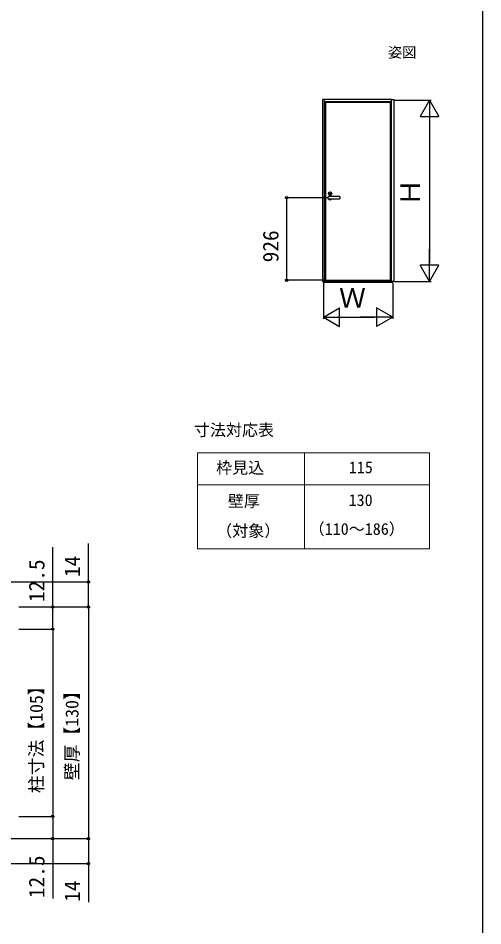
# Model space of a CAD drawing. Units: millimetres, scale not verified. Extents: x -525 to 525, y -783 to 779.
# Drawn here: x 264 to 525, y -518 to -9 of the extents above; entities that cross this region are included whole.
import ezdxf
from ezdxf.enums import TextEntityAlignment as Align

# ---------------------------------------------------------------- set-up
doc = ezdxf.new("R2010")
doc.units = ezdxf.units.MM
doc.header["$LTSCALE"] = 4
doc.layers.add('0-1_TABLE1', color=7, linetype='Continuous', lineweight=18)
for name, color, linetype in [('0-2_USER1', 3, 'Continuous'), ('0-6_YKK_A1', 4, 'Continuous'), ('0-7_YKK_D', 6, 'Continuous'), ('0-8_YKK_ZWAK', 7, 'Continuous')]:
    doc.layers.add(name, color=color, linetype=linetype)
doc.styles.add('ＭＳ ゴシック', font='')
doc.styles.get('ＭＳ ゴシック').set_extended_font_data('MS Gothic')

msp = doc.modelspace()

# ---------------------------------------------------------------- linework, layer by layer
at = {"layer": '0-1_TABLE1'}
for p, q in [((365, -252.682), (495, -252.682)), ((365, -252.682), (365, -306.682)), ((425, -252.682), (425, -306.682)), ((495, -252.682), (495, -306.682)), ((365, -270.682), (495, -270.682)), ((365, -306.682), (495, -306.682))]:
    msp.add_line(p, q, dxfattribs=at)
at = {"layer": '0-6_YKK_A1'}
for p, q in [((473.8, -54.446), (436.2, -54.446)), ((436.2, -55.646), (473.8, -55.646)), ((436.55, -55.996), (473.45, -55.996)), ((473.45, -64.658), (473.45, -55.646)), ((473.2, -144.358), (473.2, -69.958)), ((473.45, -144.358), (473.45, -69.958)), ((438.25, -109.383), (438.25, -109.096)), ((438.25, -109.908), (438.25, -109.383)), ((438.25, -110.196), (438.25, -109.908)), ((444.7, -109.046), (438.3, -109.046)), ((438.3, -110.246), (444.7, -110.246)), ((439.25, -107.572), (439.25, -107.12)), ((439.35, -107.12), (439.25, -107.12)), ((439.25, -107.572), (439.35, -107.572)), ((439.35, -107.572), (439.35, -107.12)), ((444.75, -109.096), (444.75, -109.383)), ((435.55, -157.246), (435.55, -156.646)), ((436.55, -156.646), (435.55, -156.646)), ((474.45, -157.246), (435.55, -157.246)), ((473.45, -156.471), (436.55, -156.471)), ((436.55, -156.471), (436.55, -156.646)), ((473.45, -156.471), (473.45, -156.646)), ((473.45, -156.646), (474.45, -156.646)), ((474.45, -157.246), (474.45, -156.646))]:
    msp.add_line(p, q, dxfattribs=at)
for points in [[(435, -156.646), (436.2, -156.646), (436.2, -54.446), (435, -54.446)], [(475, -156.646), (473.8, -156.646), (473.8, -54.446), (475, -54.446)], [(472.995, -67.408), (473.705, -67.408), (473.705, -64.658), (472.995, -64.658)], [(472.993, -67.483), (473.708, -67.483), (473.708, -67.408), (472.993, -67.408)], [(472.995, -69.958), (473.705, -69.958), (473.705, -67.483), (472.995, -67.483)], [(472.993, -147.183), (473.708, -147.183), (473.708, -147.108), (472.993, -147.108)], [(472.995, -147.108), (473.705, -147.108), (473.705, -144.358), (472.995, -144.358)], [(472.995, -149.658), (473.705, -149.658), (473.705, -147.183), (472.995, -147.183)]]:
    msp.add_lwpolyline(points, close=True, dxfattribs=at)
for points in [[(435.55, -156.646), (436.55, -156.646), (436.55, -55.646)], [(473.2, -64.658), (473.2, -56.246), (436.8, -56.246), (436.8, -155.946), (473.2, -155.946), (473.2, -149.658)], [(444.75, -109.383), (444.75, -109.908), (444.75, -110.196)], [(474.45, -156.646), (473.45, -156.646), (473.45, -149.658)]]:
    msp.add_lwpolyline(points, dxfattribs=at)
for centre, radius in [((439.3, -107.196), 0.95), ((439.3, -107.346), 0.253)]:
    msp.add_circle(centre, radius, dxfattribs=at)
for centre, radius, start, end in [((439.3, -109.646), 1.175, 153.33134, 206.66866), ((438.3, -109.096), 0.05, 90, 180), ((438.3, -110.196), 0.05, 180, 270), ((439.3, -109.646), 1.175, 30.70636, 149.36289), ((439.3, -109.646), 1.175, 210.63711, 329.29364), ((444.7, -109.096), 0.05, 0, 90), ((444.7, -110.196), 0.05, 270, 0)]:
    msp.add_arc(centre, radius, start, end, dxfattribs=at)
at = {"layer": '0-7_YKK_D'}
for p, q in [((475.45, -54.996), (496, -54.996)), ((495, -54.996), (489.75, -64.089)), ((495, -54.996), (500.25, -64.089)), ((495, -54.996), (495, -73.182)), ((489.75, -64.089), (500.25, -64.089)), ((495, -65.496), (495, -146.146)), ((438.3, -109.646), (414, -109.646)), ((415, -155.946), (415, -109.646)), ((495, -156.646), (495, -138.459)), ((495, -156.646), (489.75, -147.553)), ((500.25, -147.553), (489.75, -147.553)), ((495, -156.646), (500.25, -147.553)), ((435.8, -155.946), (414, -155.946)), ((435.55, -157.646), (435.55, -177.646)), ((474.45, -157.646), (474.45, -177.646)), ((475.45, -156.646), (496, -156.646)), ((435.55, -176.646), (444.643, -171.396)), ((444.643, -181.896), (444.643, -171.396)), ((474.45, -176.646), (465.357, -171.396)), ((465.357, -171.396), (465.357, -181.896)), ((435.55, -176.646), (444.643, -181.896)), ((435.55, -176.646), (453.737, -176.646)), ((446.05, -176.646), (463.95, -176.646)), ((474.45, -176.646), (456.263, -176.646)), ((474.45, -176.646), (465.357, -181.896)), ((235, -325.181), (304.716, -325.181)), ((264.716, -339.181), (304.716, -339.181)), ((264.716, -339.181), (304.716, -339.181)), ((264.716, -339.181), (284.716, -339.181)), ((303.716, -339.181), (303.716, -469.182)), ((264.716, -351.681), (284.716, -351.681)), ((264.716, -351.681), (284.716, -351.681)), ((283.716, -351.681), (283.716, -456.682)), ((264.715, -456.682), (284.716, -456.682)), ((264.715, -456.682), (284.716, -456.682)), ((237, -469.179), (304.716, -469.179)), ((264.716, -469.182), (304.716, -469.182)), ((264.716, -469.182), (284.716, -469.182)), ((235, -483.179), (304.716, -483.179))]:
    msp.add_line(p, q, dxfattribs=at)
for points in [[(303.716, -339.181), (303.716, -325.181), (303.716, -303.563)], [(283.716, -351.681), (283.716, -339.181), (283.716, -305.631)], [(283.716, -456.682), (283.716, -469.182), (283.716, -502.732)], [(303.716, -469.179), (303.716, -483.179), (303.716, -504.797)]]:
    msp.add_lwpolyline(points, dxfattribs=at)
for centre in [(415, -109.646), (415, -155.946), (303.716, -325.181), (283.716, -339.181), (303.716, -339.181), (303.716, -339.181), (283.716, -351.681), (283.716, -351.681), (283.716, -456.682), (283.716, -456.682), (283.716, -469.182), (303.716, -469.179), (303.716, -469.182), (303.716, -483.179)]:
    msp.add_circle(centre, 0.637, dxfattribs=at)
at = {"layer": '0-8_YKK_ZWAK'}
msp.add_lwpolyline([(-525, -783.3), (525, -783.3), (525, 746.7)], dxfattribs=at)

# ---------------------------------------------------------------- texts
at = {"layer": '0-1_TABLE1', "style": 'ＭＳ ゴシック'}
for s, p in [('枠見込', (375.338, -266.361)), ('115', (449.824, -266.182)), ('壁厚', (381.935, -285.068)), ('130', (449.722, -284.557)), ('（対象）', (375.389, -301.755)), ('（110～186）', (427.298, -300.733))]:
    msp.add_text(s, height=6.598, dxfattribs=at).set_placement(p, align=Align.BOTTOM_LEFT)
at = {"layer": '0-2_USER1', "style": 'ＭＳ ゴシック'}
for s, height, p in [('姿図', 5.865, (471.727, -32.809)), ('寸法対応表', 6.598, (362.875, -245.216))]:
    msp.add_text(s, height=height, dxfattribs=at).set_placement(p, align=Align.BOTTOM_LEFT)
at = {"layer": '0-7_YKK_D', "style": 'ＭＳ ゴシック'}
for s, height, p in [('Ｈ', 11, (493, -114.173)), ('926', 8.798, (413, -145.887)), ('12.5', 8.798, (281.716, -336.472)), ('14', 8.798, (301.716, -322.472)), ('柱寸法【105】', 7.331, (280.353, -443.642)), ('壁厚【130】', 7.331, (300.353, -436.398)), ('12.5', 8.798, (281.716, -502.573)), ('14', 8.798, (301.716, -504.638))]:
    msp.add_text(s, height=height, rotation=90, dxfattribs=at).set_placement(p, align=Align.BOTTOM_LEFT)
msp.add_text('Ｗ', height=11, dxfattribs=at).set_placement((444.347, -174.646), align=Align.BOTTOM_LEFT)

doc.saveas('drawing.dxf')
